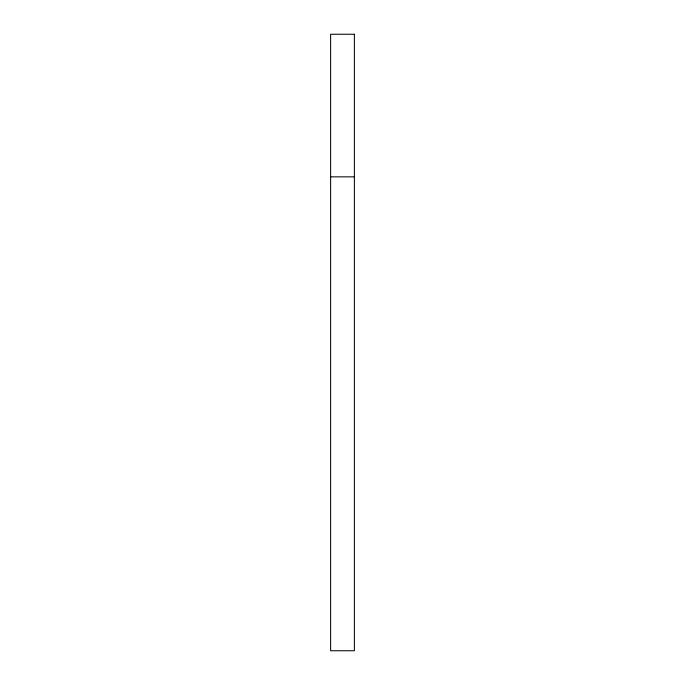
<?xml version="1.0" encoding="UTF-8"?>
<svg xmlns="http://www.w3.org/2000/svg" width="685" height="685" viewBox="0 0 685 685"><rect width="100%" height="100%" fill="white"/><g stroke="black" fill="none" stroke-linecap="round" stroke-linejoin="round"><path stroke-width="1.03" d="M330.615 176.85L354.385 176.85M354.385 34.25L330.615 34.25L330.615 650.75L354.385 650.75L354.385 34.25"/></g></svg>
